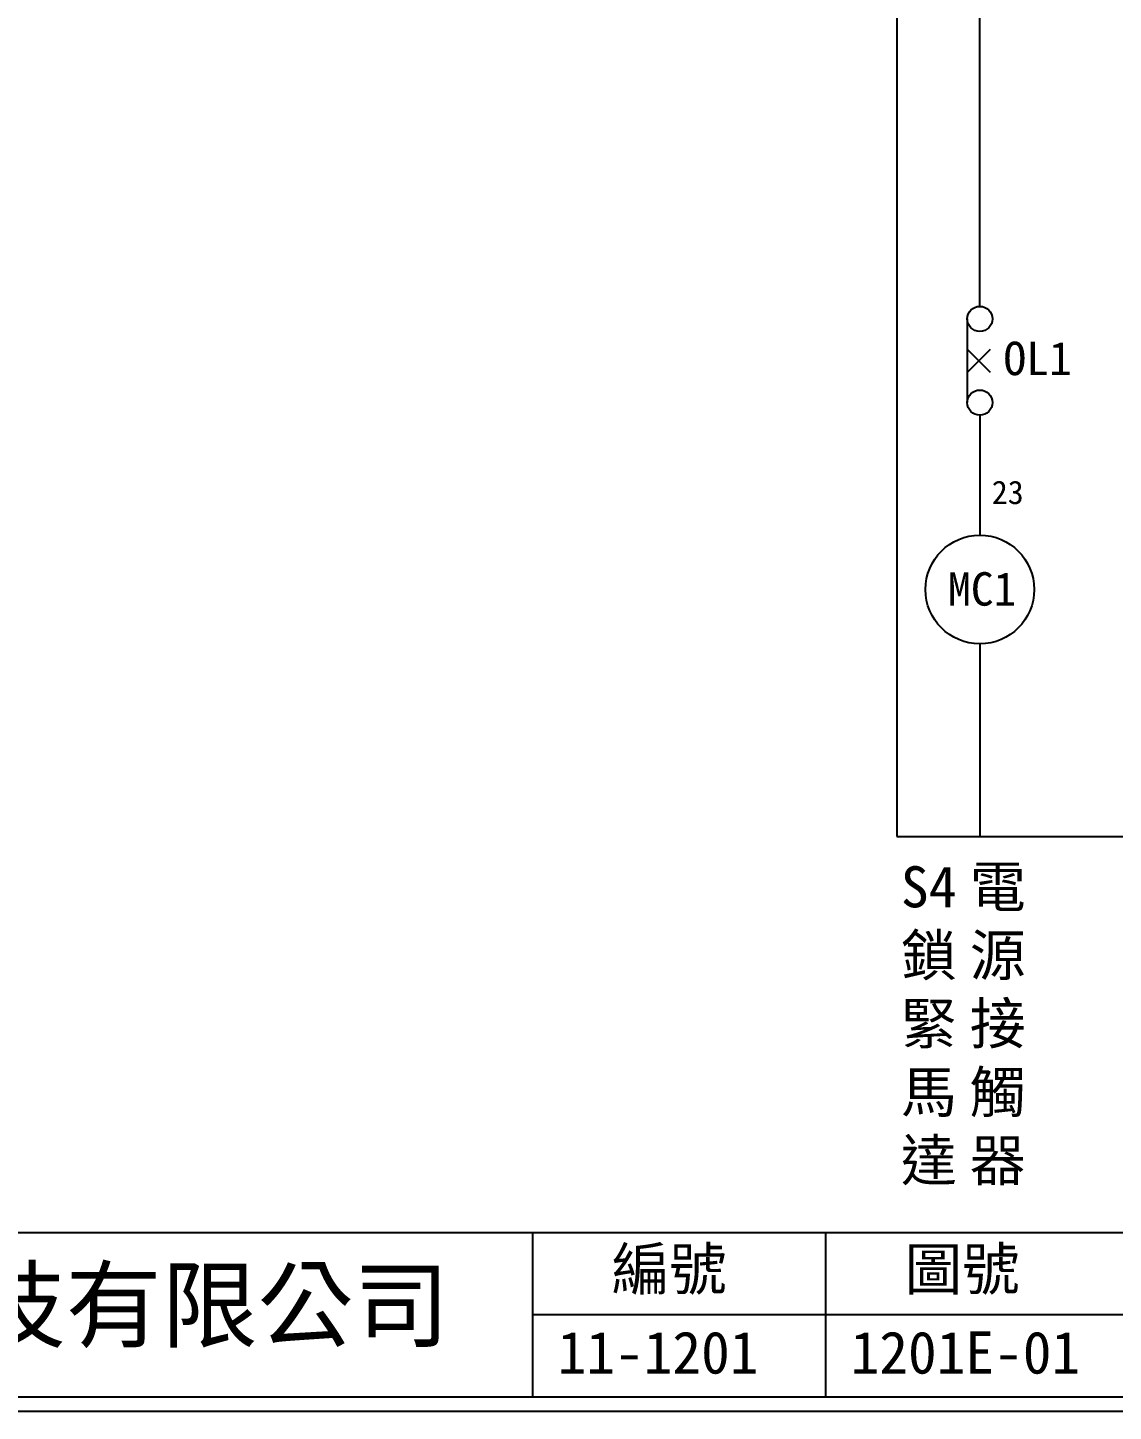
# Model space of a CAD drawing. Extents: x 10 to 297, y 3 to 207.
# Drawn here: x 102.6 to 195.3, y 3 to 121.1 of the extents above; entities that cross this region are included whole.
import ezdxf
from ezdxf.enums import TextEntityAlignment as Align

# ---------------------------------------------------------------- set-up
doc = ezdxf.new("R2010")
doc.units = 0
doc.layers.get('0').update_dxf_attribs({"linetype": 'CONTINUOUS'})
for name, color, linetype in [('7', 7, 'CONTINUOUS'), ('圖框層', 7, 'CONTINUOUS'), ('標尺寸層', 3, 'CONTINUOUS')]:
    doc.layers.add(name, color=color, linetype=linetype)
doc.styles.add('CNS', font='romanc.shx', dxfattribs={"bigfont": 'chineset.shx'})
doc.styles.add('STSL', font='KAIU.TTF')

msp = doc.modelspace()

# ---------------------------------------------------------------- linework, layer by layer
for p, q in [((183.89, 101.2), (183.89, 141.64)), ((183.89, 97.29), (183.89, 101.2)), ((183.89, 68.49), (183.89, 52.04))]:
    msp.add_line(p, q)
msp.add_circle((183.89, 73.13), 4.64)
at = {"layer": '7'}
msp.add_line((182.81, 96.22), (182.81, 89.08), dxfattribs=at)
for centre in [(183.89, 96.22), (183.89, 89.08)]:
    msp.add_circle(centre, 1.07, dxfattribs=at)
at = {"layer": '圖框層', "color": 7}
for p, q in [((11.25, 18.25), (295.75, 18.25)), ((145.75, 4.25), (145.75, 18.25)), ((170.75, 4.25), (170.75, 18.25)), ((145.75, 11.25), (295.75, 11.25)), ((11.25, 4.25), (295.75, 4.25)), ((10, 3), (297, 3))]:
    msp.add_line(p, q, dxfattribs=at)
at = {"layer": '標尺寸層', "color": 7}
for p, q in [((176.82, 131.65), (176.82, 52.04)), ((182.81, 91.65), (184.81, 93.65)), ((184.81, 91.65), (182.81, 93.65)), ((183.89, 88.01), (183.89, 77.77)), ((176.82, 52.04), (285.94, 52.04))]:
    msp.add_line(p, q, dxfattribs=at)

# ---------------------------------------------------------------- texts
at = {"color": 7}
for s, p in [('OL1', (188.82, 92.85)), ('MC1', (184.09, 73.18))]:
    msp.add_text(s, height=2.856, dxfattribs=at).set_placement(p, align=Align.MIDDLE_CENTER)
at = {"layer": '圖框層', "color": 4, "style": 'STSL'}
for s, height, p in [('23', 2, (184.91, 80.42)), ('編號', 3.6, (152.47, 13.34)), ('圖號', 3.6, (177.47, 13.34)), ('泓陞自動化科技有限公司', 6, (48.6, 9.08)), ('11-1201', 3.6, (147.86, 6.22)), ('1201E-01', 3.6, (172.86, 6.22))]:
    msp.add_text(s, height=height, dxfattribs=at).set_placement(p)
at = {"layer": '標尺寸層', "color": 7, "char_height": 3.5, "width": 5.4243, "attachment_point": 1, "style": 'CNS'}
for s, insert in [('{\\fDFKai-SB|b0|i0|c136|p65;電源接觸器}', (183.03, 49.51)), ('{\\fDFKai-SB|b0|i0|c136|p65;S4鎖緊馬達}', (177.15, 49.51))]:
    msp.add_mtext(s, dxfattribs=dict(at, insert=insert))

doc.saveas('drawing.dxf')
